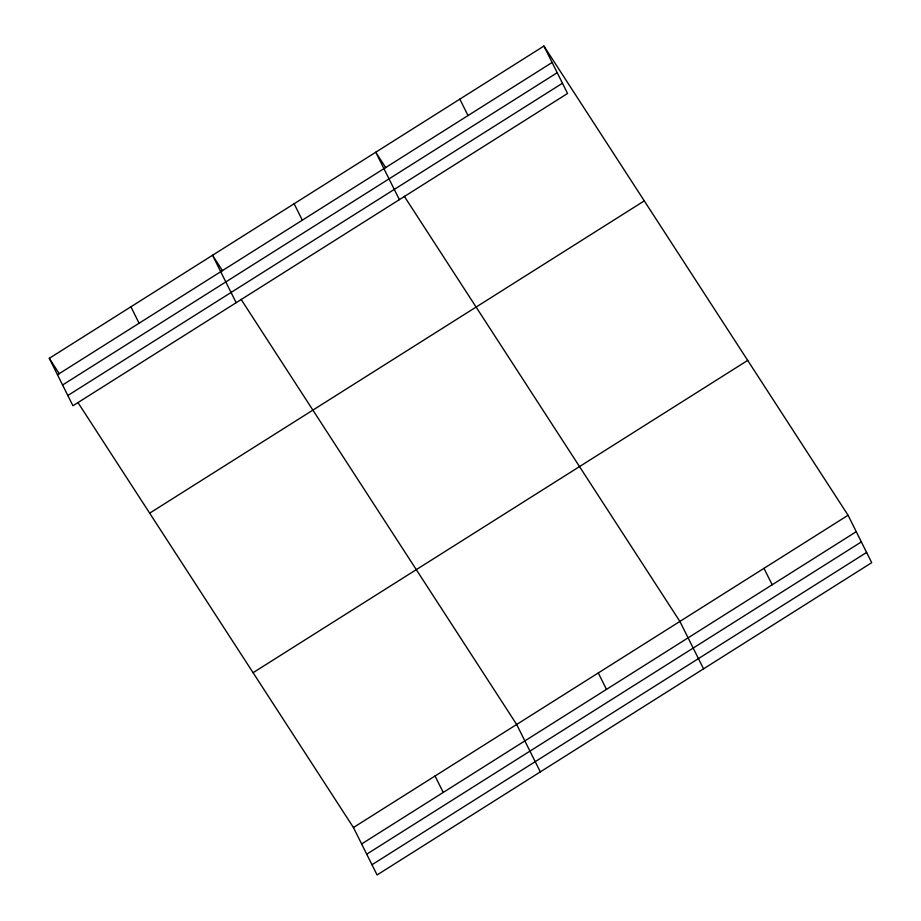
<?xml version="1.0" encoding="UTF-8"?>
<svg xmlns="http://www.w3.org/2000/svg" width="921" height="921" viewBox="0 0 921 921"><rect width="100%" height="100%" fill="white"/><g stroke="black" fill="none" stroke-linecap="round" stroke-linejoin="round"><path stroke-width="1.38" d="M543.92 46.05L567.555 93.47L72.932 405.747L49.297 358.327L543.92 46.05L848.068 515.253L871.703 562.673L377.08 874.95L353.445 827.53L77.859 402.396M57.482 374.755L552.105 62.478M62.582 384.99L557.205 72.701M67.832 395.523L562.455 83.235M149.663 513.17L644.286 200.882M253.079 672.698L747.691 360.41M353.445 827.53L848.068 515.253M361.631 843.958L856.254 531.682M366.731 854.181L861.354 541.905M371.992 864.727L866.603 552.439M385.784 167.714L375.745 152.23L399.38 199.638M404.307 196.3L679.894 621.433L703.54 668.842M222.56 270.762L212.521 255.278L236.156 302.698M241.083 299.348L516.669 724.482L540.316 771.902M49.297 358.327L59.335 373.811M763.981 568.338L772.166 584.766M459.832 99.134L468.018 115.562M598.282 672.952L606.467 689.38M294.133 203.748L302.318 220.177M435.057 776.012L443.243 792.428M130.909 306.808L139.094 323.236"/></g></svg>
